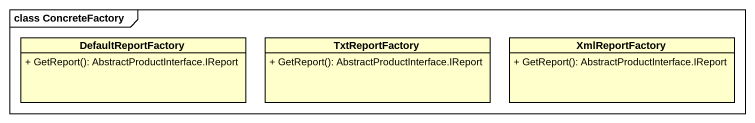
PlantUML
@startuml
mainframe class ConcreteFactory
hide circle
hide empty members
skinparam classAttributeIconSize 0
class DefaultReportFactory {
  + GetReport(): AbstractProductInterface.IReport
}
class TxtReportFactory {
  + GetReport(): AbstractProductInterface.IReport
}
class XmlReportFactory {
  + GetReport(): AbstractProductInterface.IReport
}
@enduml
